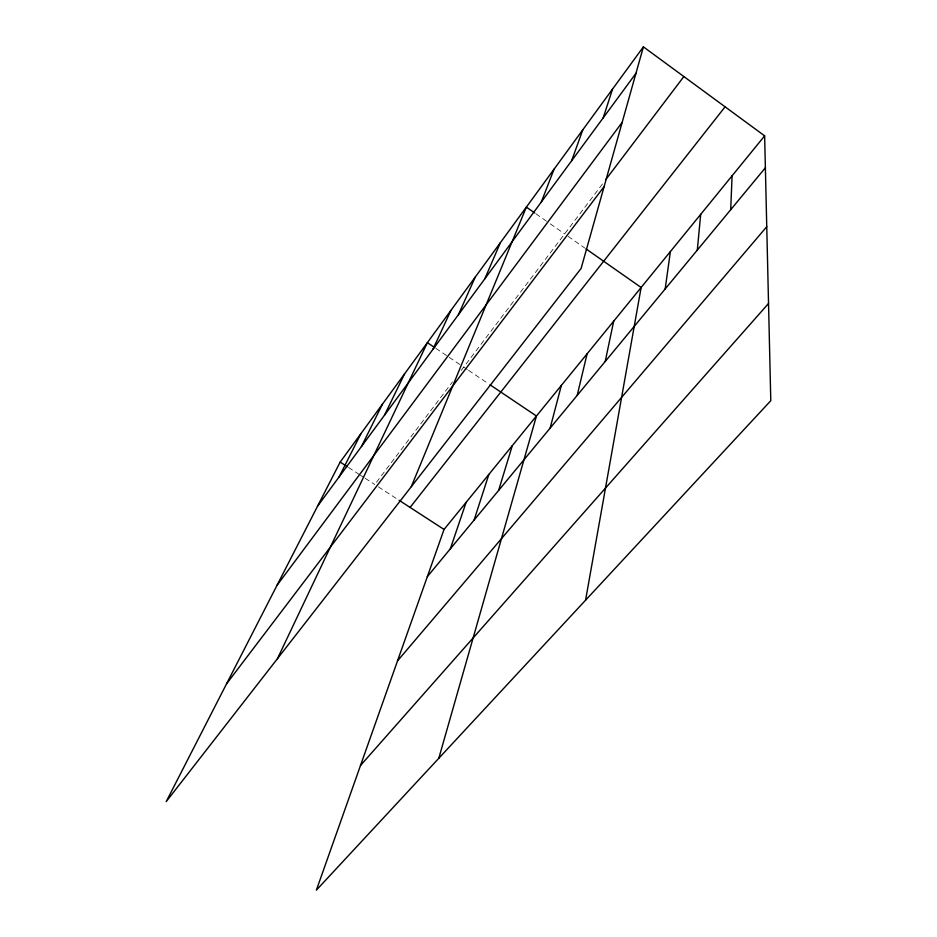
<?xml version="1.0" encoding="UTF-8"?>
<svg xmlns="http://www.w3.org/2000/svg" width="937" height="937" viewBox="0 0 937 937"><rect width="100%" height="100%" fill="white"/><g stroke="black" fill="none" stroke-linecap="round" stroke-linejoin="round"><path stroke-width="0.7" stroke-dasharray="4.68 3.51" d="M376.463 482.262L394.301 458.72M396 456.483L452.512 381.898M461.133 370.513L603.194 183.031M348.517 467.481L359.258 474.45M360.44 475.223L364.024 477.542M365.219 478.315L374.765 484.511M378.419 486.877L397.909 499.526M435.846 348.365L447.968 356.505M449.174 357.325L461.297 365.477M463.721 367.105L467.305 369.518M468.5 370.326L488.845 384.006M535.929 213.812L549.082 223.018M550.288 223.861L564.636 233.91M568.185 236.393L584.735 247.989"/><path stroke-width="1.41" d="M730.696 209.724L732.09 175.816M697.315 250.085L700.689 214.362M665.176 288.959L670.388 251.561M585.566 600.207L641.131 287.483L585.918 248.82M605.22 361.495L613.676 321.192M577.204 395.367L587.101 353.823M550.136 428.115L561.368 385.412M643.391 46.85L581.104 268.462L166.212 801.615L340.166 462.058L643.391 46.85L764.639 135.853L770.788 400.708L316.378 890.15L444.044 529.452L764.639 135.853M438.797 758.291L536.444 416.016L490.039 384.802M498.625 490.414L512.281 445.684M474.11 520.07L488.845 474.45M603.182 117.886L612.529 89.12M450.357 548.789L466.111 502.361M571.664 160.731L582.767 129.868M541.34 201.97L554.06 169.175M411.308 486.654L526.36 207.1L534.734 212.968M484.804 278.828L500.381 242.683M458.416 314.691L475.246 277.094M432.941 349.337L450.92 310.405M277.434 658.688L427.366 342.649L434.639 347.545M384.486 415.208L404.55 373.898M361.448 446.539L382.425 404.187M339.135 476.863L360.979 433.562M317.526 506.249L635.954 73.332M277.012 585.332L622.156 122.384M605.77 179.623L683.858 76.553M226.567 683.811L604.107 186.627M410.09 507.421L725.086 106.818M427.342 576.63L765.377 167.77M397.522 660.878L766.747 226.695M360.499 765.482L768.527 303.483M340.166 462.058L347.322 466.708M399.127 500.311L444.044 529.452"/></g></svg>
